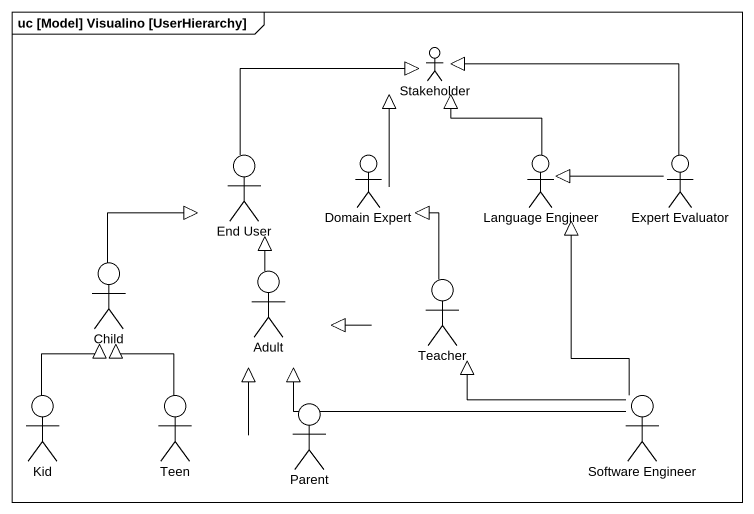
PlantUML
@startuml
mainframe uc [Model] Visualino [UserHierarchy]
actor Stakeholder
actor "End User" as End_User
actor "Domain Expert" as Domain_Expert
actor "Language Engineer" as Language_Engineer
actor "Expert Evaluator" as Expert_Evaluator
actor Child
actor Adult
actor Teacher
actor Kid
actor Teen
actor Parent
actor "Software Engineer" as Software_Engineer
End_User -up-|> Stakeholder
Domain_Expert -up-|> Stakeholder
Language_Engineer -up-|> Stakeholder
Expert_Evaluator -left-|> Stakeholder
Expert_Evaluator -left-|> Language_Engineer
Child -up-|> End_User
Adult -up-|> End_User
Teacher -up-|> Domain_Expert
Teacher -left-|> Adult
Kid -up-|> Child
Teen -up-|> Child
Parent -up-|> Adult
Software_Engineer -up-|> Language_Engineer
Software_Engineer -left-|> Adult
Software_Engineer -left-|> Teacher
@enduml
